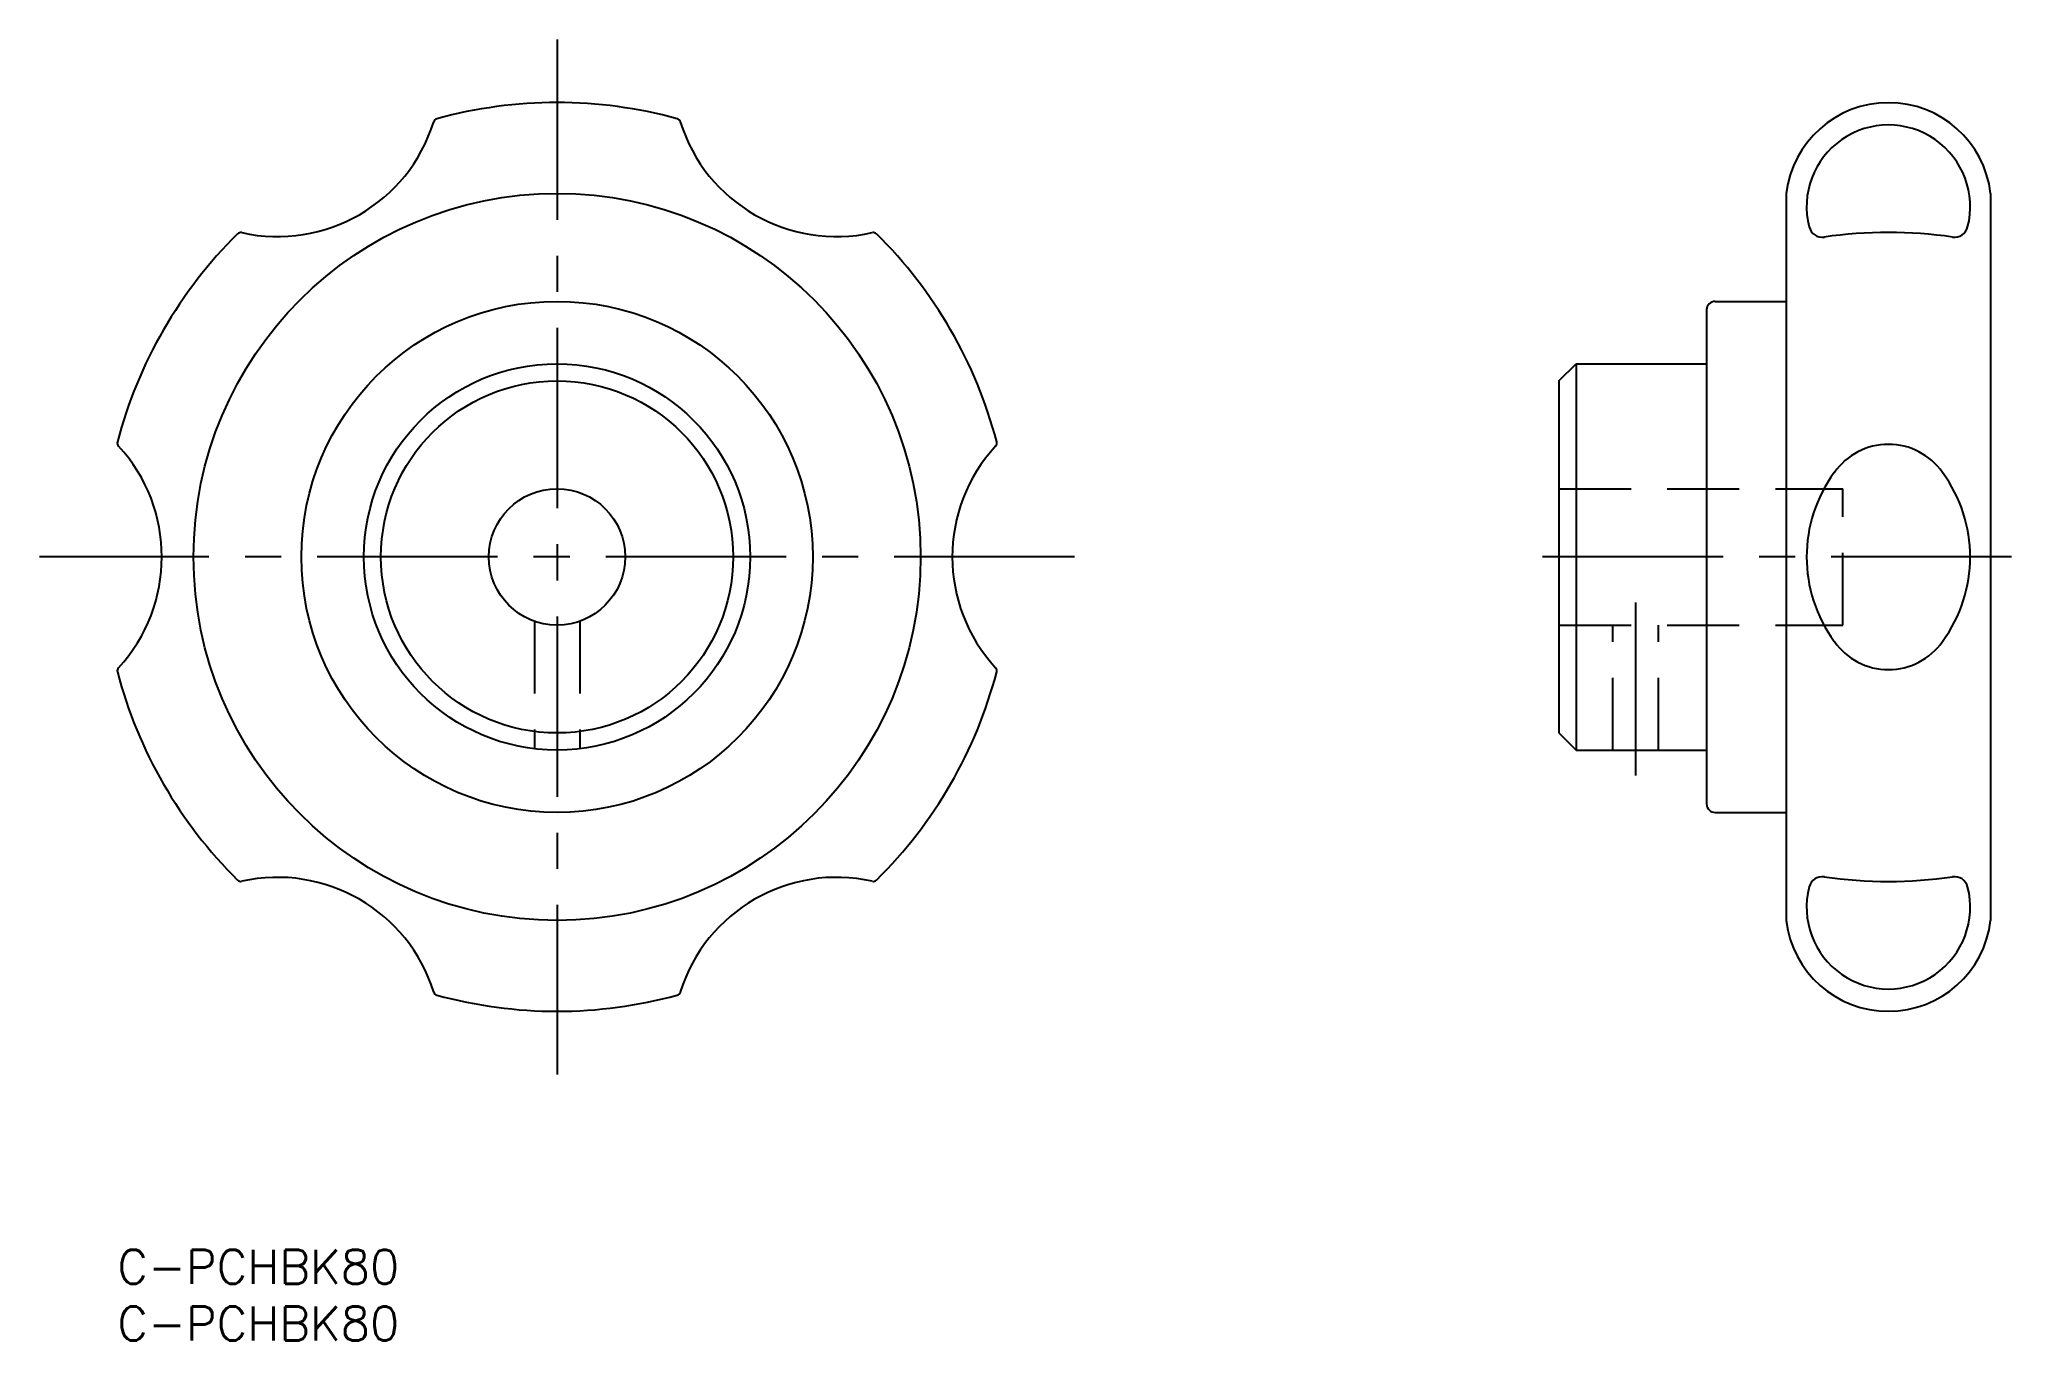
# Model space of a CAD drawing. Extents: x -7 to 167, y -8 to 107.
import ezdxf

# ---------------------------------------------------------------- set-up
doc = ezdxf.new("R2010")
doc.units = 0
doc.header["$LTSCALE"] = 0.5
doc.linetypes.add('CENTER', pattern=[50.8, 31.75, -6.35, 6.35, -6.35])
doc.linetypes.add('DASHED', pattern=[19.05, 12.7, -6.35])
doc.layers.get('0').update_dxf_attribs({"linetype": 'CONTINUOUS'})
doc.layers.add('CENTER', color=1, linetype='CENTER')
doc.styles.get("Standard").update_dxf_attribs({"font": 'txt.shx', "height": 3, "bigfont": 'bigfont.shx'})

# ---------------------------------------------------------------- blocks, each defined once
blk = doc.blocks.new('*U14')
at = {"color": 7, "linetype": 'CONTINUOUS'}
blk.add_text('C-PCHBK80', height=3, dxfattribs=at).set_placement((0, -3))
blk = doc.blocks.new('*U15')
at = {"color": 7, "linetype": 'CONTINUOUS'}
blk.add_text('C-PCHBK80', height=3, dxfattribs=at).set_placement((0, -8))

msp = doc.modelspace()

# ---------------------------------------------------------------- linework, layer by layer
at = {"color": 7, "linetype": 'CONTINUOUS'}
for p, q in [((146.9, 92.99), (146.9, 28.97)), ((164.9, 92.99), (164.9, 28.99)), ((140.65, 83.49), (146.9, 83.49)), ((139.9, 82.74), (139.9, 39.24)), ((126.9, 76.49), (128.4, 77.99)), ((126.9, 76.49), (126.9, 45.49)), ((128.4, 77.99), (139.9, 77.99)), ((128.4, 77.99), (128.4, 43.99)), ((126.9, 45.49), (128.4, 43.99)), ((128.4, 43.99), (139.9, 43.99)), ((140.65, 38.49), (146.9, 38.49))]:
    msp.add_line(p, q, dxfattribs=at)
at = {"color": 3, "linetype": 'DASHED'}
for p, q in [((126.9, 66.99), (151.9, 66.99)), ((151.9, 54.99), (151.9, 66.99)), ((36.71, 55.33), (36.71, 44.1)), ((40.71, 55.33), (40.71, 44.1)), ((126.9, 54.99), (151.9, 54.99)), ((131.65, 43.99), (131.65, 54.99)), ((135.65, 43.99), (135.65, 54.99))]:
    msp.add_line(p, q, dxfattribs=at)
at = {"color": 7, "linetype": 'CONTINUOUS'}
for radius in [32, 22.5, 17, 15.5, 6]:
    msp.add_circle((38.71, 60.99), radius, dxfattribs=at)
for centre, radius, start, end in [((38.71, 60.99), 40, 74.6715, 105.3285), ((155.9, 91.92), 9.06, 6.7329, 173.2671), ((14.11, 103.59), 14.4, 257.3369, 342.6631), ((28.24, 99.18), 0.4, 105.3285, 162.6631), ((49.18, 99.18), 0.4, 17.3369, 74.6715), ((63.3, 103.59), 14.4, 197.3369, 282.6631), ((155.9, 91.82), 7.2, 345.659, 194.341), ((38.71, 60.99), 40, 134.6715, 165.3285), ((10.87, 89.15), 0.4, 77.3369, 134.6715), ((66.55, 89.15), 0.4, 45.3285, 102.6631), ((38.71, 60.99), 40, 14.6715, 45.3285), ((150.09, 90.34), 1.2, 194.341, 278.1111), ((155.9, 49.55), 40, 81.8889, 98.1111), ((161.71, 90.34), 1.2, 261.8889, 345.659), ((140.65, 82.74), 0.75, 90, 180), ((0.4, 71.02), 0.4, 165.3285, 222.6631), ((-10.48, 60.99), 14.4, 317.3369, 42.6631), ((87.9, 60.99), 14.4, 137.3369, 222.6631), ((77.02, 71.02), 0.4, 317.3369, 14.6715), ((155.9, 65.09), 5.81, 34.9972, 145.0028), ((161.27, 60.99), 12.57, 143.7082, 216.2918), ((150.53, 60.99), 12.57, 323.7082, 36.2918), ((155.9, 56.88), 5.81, 214.9972, 325.0028), ((0.4, 50.96), 0.4, 137.3369, 194.6715), ((38.71, 60.99), 40, 194.6715, 225.3285), ((38.71, 60.99), 40, 314.6715, 345.3285), ((77.02, 50.96), 0.4, 345.3285, 42.6631), ((140.65, 39.24), 0.75, 180, 270), ((10.87, 32.82), 0.4, 225.3285, 282.6631), ((14.11, 18.38), 14.4, 17.3369, 102.6631), ((63.3, 18.38), 14.4, 77.3369, 162.6631), ((66.55, 32.82), 0.4, 257.3369, 314.6715), ((155.9, 30.15), 7.2, 165.659, 14.341), ((150.09, 31.64), 1.2, 81.8889, 165.659), ((155.9, 72.42), 40, 261.8889, 278.1111), ((161.71, 31.64), 1.2, 14.341, 98.1111), ((155.9, 30.05), 9.06, 186.8526, 353.2604), ((28.24, 22.79), 0.4, 197.3369, 254.6715), ((49.18, 22.79), 0.4, 285.3285, 342.6631), ((38.71, 60.99), 40, 254.6715, 285.3285)]:
    msp.add_arc(centre, radius, start, end, dxfattribs=at)
at = {"layer": 'CENTER', "color": 1, "linetype": 'CENTER'}
for p, q in [((38.71, 106.55), (38.71, 15.42)), ((84.27, 60.99), (-6.85, 60.99)), ((166.74, 60.99), (122.52, 60.99)), ((133.65, 56.99), (133.65, 41.74))]:
    msp.add_line(p, q, dxfattribs=at)

# ---------------------------------------------------------------- block references
at = {"color": 7, "linetype": 'CONTINUOUS'}
for name in ['*U14', '*U15']:
    msp.add_blockref(name, (0, 0), dxfattribs=at)

doc.saveas('drawing.dxf')
